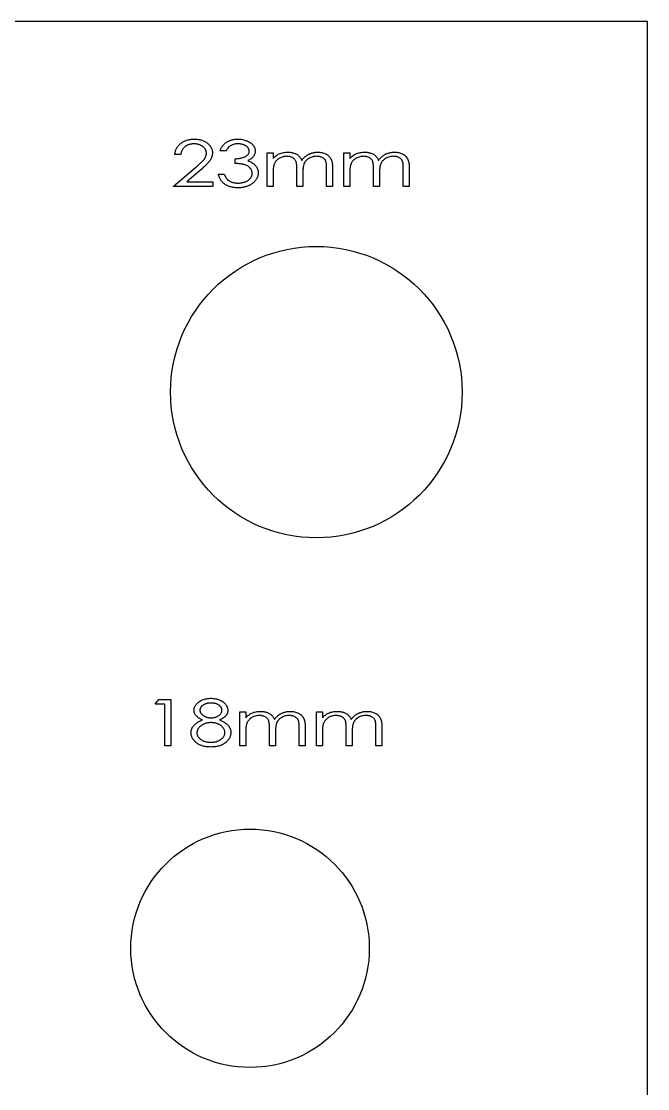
# Model space of a CAD drawing. Header units: millimetres. Extents: x 0 to 300, y -15 to 160.
# Drawn here: x 252.7 to 300, y 79.4 to 160 of the extents above; entities that cross this region are included whole.
import ezdxf

# ---------------------------------------------------------------- set-up
doc = ezdxf.new("R2010")
doc.units = ezdxf.units.MM

msp = doc.modelspace()

# ---------------------------------------------------------------- linework, layer by layer
at = {"color": 7, "linetype": 'Continuous', "lineweight": 25}
for p, q in [((300, 160), (0, 160)), ((300, 0), (300, 160)), ((264.782, 149.942), (264.334, 149.942)), ((268.193, 150.211), (267.744, 150.211)), ((271.289, 150.077), (271.737, 150.077)), ((271.289, 147.519), (271.289, 150.077)), ((271.737, 150.077), (271.737, 149.632)), ((277.077, 150.077), (277.526, 150.077)), ((277.077, 147.519), (277.077, 150.077)), ((277.526, 150.077), (277.526, 149.632)), ((268.866, 149.269), (268.866, 149.628)), ((264.199, 147.519), (265.888, 148.968)), ((266.292, 148.793), (265.225, 147.878)), ((267.609, 148.461), (268.058, 148.461)), ((271.737, 148.595), (271.737, 147.519)), ((273.532, 147.519), (273.532, 148.82)), ((273.981, 148.514), (273.981, 147.519)), ((275.776, 147.519), (275.776, 148.906)), ((276.225, 148.905), (276.225, 147.519)), ((277.526, 148.595), (277.526, 147.519)), ((279.321, 147.519), (279.321, 148.82)), ((279.77, 148.514), (279.77, 147.519)), ((281.564, 147.519), (281.564, 148.906)), ((282.013, 148.905), (282.013, 147.519)), ((267.205, 147.519), (264.199, 147.519)), ((265.225, 147.878), (267.205, 147.878)), ((267.205, 147.878), (267.205, 147.519)), ((271.737, 147.519), (271.289, 147.519)), ((273.981, 147.519), (273.532, 147.519)), ((276.225, 147.519), (275.776, 147.519)), ((277.526, 147.519), (277.077, 147.519)), ((279.77, 147.519), (279.321, 147.519)), ((282.013, 147.519), (281.564, 147.519)), ((262.853, 108.431), (263.126, 108.79)), ((263.571, 108.431), (262.853, 108.431)), ((263.126, 108.79), (264.02, 108.79)), ((263.571, 105.29), (263.571, 108.431)), ((264.02, 108.79), (264.02, 105.29)), ((269.225, 107.848), (269.673, 107.848)), ((269.225, 105.29), (269.225, 107.848)), ((269.673, 107.848), (269.673, 107.403)), ((275.013, 107.848), (275.462, 107.848)), ((275.013, 105.29), (275.013, 107.848)), ((275.462, 107.848), (275.462, 107.403)), ((271.468, 105.29), (271.468, 106.591)), ((273.712, 105.29), (273.712, 106.677)), ((274.161, 106.676), (274.161, 105.29)), ((277.257, 105.29), (277.257, 106.591)), ((279.5, 105.29), (279.5, 106.677)), ((279.949, 106.676), (279.949, 105.29)), ((269.673, 106.366), (269.673, 105.29)), ((271.917, 106.285), (271.917, 105.29)), ((275.462, 106.366), (275.462, 105.29)), ((277.705, 106.285), (277.705, 105.29)), ((264.02, 105.29), (263.571, 105.29)), ((269.673, 105.29), (269.225, 105.29)), ((271.917, 105.29), (271.468, 105.29)), ((274.161, 105.29), (273.712, 105.29)), ((275.462, 105.29), (275.013, 105.29)), ((277.705, 105.29), (277.257, 105.29)), ((279.949, 105.29), (279.5, 105.29))]:
    msp.add_line(p, q, dxfattribs=at)
for centre, radius in [((275, 132), 11), ((270, 90), 9)]:
    msp.add_circle(centre, radius, dxfattribs=at)
for points, knots in [([(264.334, 149.942), (264.336, 149.984), (264.341, 150.066), (264.366, 150.186), (264.402, 150.3), (264.449, 150.408), (264.511, 150.51), (264.584, 150.608), (264.671, 150.699), (264.768, 150.783), (264.875, 150.86), (264.99, 150.926), (265.11, 150.983), (265.236, 151.029), (265.369, 151.065), (265.507, 151.09), (265.652, 151.106), (265.751, 151.108), (265.801, 151.109)], [0, 0, 0, 0, 0.060187, 0.1186, 0.175503, 0.232224, 0.289199, 0.347421, 0.407245, 0.469592, 0.533084, 0.596651, 0.659955, 0.724552, 0.790185, 0.858053, 0.927521, 1, 1, 1, 1]), ([(265.779, 150.75), (265.746, 150.749), (265.68, 150.748), (265.583, 150.738), (265.49, 150.721), (265.402, 150.698), (265.318, 150.669), (265.238, 150.632), (265.164, 150.588), (265.093, 150.539), (265.028, 150.483), (264.97, 150.422), (264.921, 150.355), (264.877, 150.283), (264.842, 150.205), (264.814, 150.123), (264.794, 150.034), (264.786, 149.973), (264.782, 149.942)], [0, 0, 0, 0, 0.070999, 0.139349, 0.204974, 0.268678, 0.331326, 0.39262, 0.453131, 0.513965, 0.573719, 0.632629, 0.69107, 0.749633, 0.809173, 0.870568, 0.933798, 1, 1, 1, 1]), ([(266.712, 150.04), (266.711, 150.064), (266.709, 150.111), (266.696, 150.181), (266.675, 150.247), (266.645, 150.312), (266.607, 150.373), (266.56, 150.432), (266.504, 150.488), (266.442, 150.542), (266.372, 150.59), (266.299, 150.633), (266.222, 150.669), (266.141, 150.699), (266.056, 150.722), (265.967, 150.738), (265.874, 150.748), (265.811, 150.749), (265.779, 150.75)], [0, 0, 0, 0, 0.055224, 0.109076, 0.162405, 0.216574, 0.272661, 0.329974, 0.39074, 0.454756, 0.520287, 0.585452, 0.650983, 0.717153, 0.784938, 0.854163, 0.925906, 1, 1, 1, 1]), ([(265.801, 151.109), (265.851, 151.108), (265.947, 151.106), (266.089, 151.091), (266.223, 151.067), (266.35, 151.033), (266.47, 150.989), (266.582, 150.935), (266.688, 150.872), (266.785, 150.798), (266.873, 150.719), (266.95, 150.635), (267.015, 150.549), (267.068, 150.458), (267.11, 150.363), (267.139, 150.265), (267.158, 150.163), (267.16, 150.094), (267.161, 150.059)], [0, 0, 0, 0, 0.077876, 0.152072, 0.223363, 0.291757, 0.358319, 0.423509, 0.487732, 0.551688, 0.614071, 0.673318, 0.72971, 0.784494, 0.838248, 0.891559, 0.945218, 1, 1, 1, 1]), ([(267.744, 150.211), (267.755, 150.247), (267.776, 150.316), (267.82, 150.415), (267.87, 150.508), (267.928, 150.594), (267.992, 150.674), (268.064, 150.749), (268.143, 150.817), (268.23, 150.877), (268.322, 150.932), (268.418, 150.979), (268.519, 151.019), (268.623, 151.052), (268.732, 151.077), (268.844, 151.095), (268.961, 151.107), (269.04, 151.108), (269.08, 151.109)], [0, 0, 0, 0, 0.063878, 0.125574, 0.186127, 0.24585, 0.305033, 0.364173, 0.424339, 0.485205, 0.5468, 0.608413, 0.670605, 0.733725, 0.797619, 0.863107, 0.930482, 1, 1, 1, 1]), ([(269.085, 150.75), (269.036, 150.748), (268.942, 150.746), (268.806, 150.722), (268.679, 150.685), (268.582, 150.639), (268.509, 150.594), (268.458, 150.555), (268.408, 150.512), (268.361, 150.462), (268.315, 150.407), (268.272, 150.347), (268.23, 150.282), (268.205, 150.235), (268.193, 150.211)], [0, 0, 0, 0, 0.132016, 0.256116, 0.374012, 0.488843, 0.546352, 0.604282, 0.664025, 0.726335, 0.790688, 0.856999, 0.926804, 1, 1, 1, 1]), ([(269.08, 151.109), (269.139, 151.107), (269.254, 151.105), (269.424, 151.08), (269.588, 151.041), (269.719, 150.995), (269.819, 150.951), (269.89, 150.917), (269.956, 150.878), (270.019, 150.837), (270.076, 150.793), (270.129, 150.747), (270.179, 150.698), (270.236, 150.629), (270.297, 150.541), (270.352, 150.43), (270.385, 150.315), (270.389, 150.238), (270.391, 150.199)], [0, 0, 0, 0, 0.099846, 0.1969567, 0.2925706, 0.3872097, 0.4338396, 0.4788061, 0.5222603, 0.5643125, 0.6055716, 0.6457339, 0.6852327, 0.7240094, 0.7983784, 0.8679747, 0.9342912, 1, 1, 1, 1]), ([(269.943, 150.201), (269.942, 150.219), (269.941, 150.256), (269.928, 150.309), (269.909, 150.361), (269.883, 150.41), (269.847, 150.458), (269.806, 150.504), (269.756, 150.547), (269.699, 150.588), (269.637, 150.626), (269.57, 150.659), (269.499, 150.687), (269.424, 150.71), (269.345, 150.728), (269.262, 150.74), (269.175, 150.748), (269.116, 150.749), (269.085, 150.75)], [0, 0, 0, 0, 0.0488925, 0.0976085, 0.1457102, 0.1960849, 0.2480086, 0.3029211, 0.3618849, 0.4245704, 0.4900166, 0.5563182, 0.6242724, 0.6943164, 0.7661013, 0.8407691, 0.918641, 1, 1, 1, 1]), ([(265.888, 148.968), (265.929, 149.002), (266.008, 149.068), (266.12, 149.165), (266.22, 149.255), (266.31, 149.337), (266.387, 149.414), (266.455, 149.482), (266.51, 149.545), (266.569, 149.617), (266.627, 149.705), (266.676, 149.814), (266.706, 149.926), (266.71, 150.002), (266.712, 150.04)], [0, 0, 0, 0, 0.115125, 0.221258, 0.31766, 0.404739, 0.482883, 0.551792, 0.611569, 0.662324, 0.752051, 0.836816, 0.918323, 1, 1, 1, 1]), ([(267.161, 150.059), (267.16, 150.035), (267.159, 149.986), (267.15, 149.913), (267.136, 149.841), (267.117, 149.77), (267.092, 149.7), (267.061, 149.632), (267.025, 149.565), (266.982, 149.498), (266.931, 149.429), (266.871, 149.355), (266.8, 149.275), (266.719, 149.19), (266.627, 149.098), (266.525, 149.002), (266.413, 148.898), (266.333, 148.829), (266.292, 148.793)], [0, 0, 0, 0, 0.046436, 0.092701, 0.138635, 0.184837, 0.231391, 0.278461, 0.326501, 0.375783, 0.428906, 0.488607, 0.555914, 0.63031, 0.711557, 0.800339, 0.896359, 1, 1, 1, 1]), ([(268.866, 149.628), (268.918, 149.629), (269.019, 149.63), (269.168, 149.648), (269.31, 149.672), (269.442, 149.708), (269.563, 149.751), (269.668, 149.801), (269.755, 149.856), (269.824, 149.917), (269.877, 149.984), (269.915, 150.053), (269.938, 150.126), (269.941, 150.176), (269.943, 150.201)], [0, 0, 0, 0, 0.116551, 0.228449, 0.335601, 0.439474, 0.53658, 0.622716, 0.698985, 0.767359, 0.830135, 0.888137, 0.944079, 1, 1, 1, 1]), ([(270.391, 150.199), (270.389, 150.162), (270.386, 150.089), (270.359, 149.983), (270.314, 149.883), (270.252, 149.788), (270.171, 149.701), (270.074, 149.62), (269.959, 149.544), (269.873, 149.502), (269.829, 149.479)], [0, 0, 0, 0, 0.114803, 0.225979, 0.337814, 0.452902, 0.57439, 0.704939, 0.846136, 1, 1, 1, 1]), ([(271.737, 149.632), (271.774, 149.671), (271.844, 149.747), (271.957, 149.845), (272.072, 149.928), (272.152, 149.971), (272.19, 149.992)], [0, 0, 0, 0, 0.275334, 0.531598, 0.772747, 1, 1, 1, 1]), ([(272.19, 149.992), (272.244, 150.012), (272.351, 150.052), (272.519, 150.092), (272.69, 150.117), (272.806, 150.12), (272.864, 150.122)], [0, 0, 0, 0, 0.248666, 0.497511, 0.746763, 1, 1, 1, 1]), ([(272.864, 150.122), (272.903, 150.121), (272.981, 150.118), (273.097, 150.105), (273.209, 150.082), (273.316, 150.05), (273.418, 150.01), (273.511, 149.965), (273.595, 149.913), (273.669, 149.854), (273.737, 149.785), (273.797, 149.703), (273.855, 149.609), (273.887, 149.54), (273.903, 149.504)], [0, 0, 0, 0, 0.091495, 0.181331, 0.269692, 0.35767, 0.442954, 0.523017, 0.598806, 0.67121, 0.744319, 0.822785, 0.90752, 1, 1, 1, 1]), ([(273.903, 149.504), (273.921, 149.529), (273.957, 149.578), (274.015, 149.647), (274.075, 149.711), (274.14, 149.771), (274.207, 149.827), (274.278, 149.877), (274.352, 149.923), (274.43, 149.965), (274.509, 150.002), (274.591, 150.033), (274.673, 150.061), (274.758, 150.084), (274.844, 150.1), (274.931, 150.113), (275.02, 150.12), (275.08, 150.121), (275.111, 150.122)], [0, 0, 0, 0, 0.064963, 0.128426, 0.191314, 0.253159, 0.314906, 0.376509, 0.438526, 0.50052, 0.562959, 0.624754, 0.686477, 0.748159, 0.810399, 0.87263, 0.935901, 1, 1, 1, 1]), ([(275.111, 150.122), (275.166, 150.12), (275.273, 150.117), (275.429, 150.092), (275.575, 150.05), (275.689, 150.001), (275.774, 149.954), (275.833, 149.917), (275.888, 149.875), (275.938, 149.83), (275.985, 149.782), (276.027, 149.731), (276.065, 149.676), (276.099, 149.617), (276.129, 149.553), (276.155, 149.482), (276.176, 149.404), (276.194, 149.318), (276.208, 149.225), (276.218, 149.125), (276.223, 149.017), (276.224, 148.943), (276.225, 148.905)], [0, 0, 0, 0, 0.0870232, 0.1701395, 0.2494902, 0.3271878, 0.3652641, 0.4021953, 0.4383649, 0.4739917, 0.5090378, 0.5439842, 0.5790694, 0.6145287, 0.6512593, 0.6910396, 0.7336616, 0.779794, 0.8291687, 0.8823072, 0.9393378, 1, 1, 1, 1]), ([(277.526, 149.632), (277.562, 149.671), (277.633, 149.747), (277.746, 149.845), (277.86, 149.928), (277.94, 149.971), (277.979, 149.992)], [0, 0, 0, 0, 0.275334, 0.531598, 0.772747, 1, 1, 1, 1]), ([(277.979, 149.992), (278.032, 150.012), (278.14, 150.052), (278.307, 150.092), (278.479, 150.117), (278.594, 150.12), (278.653, 150.122)], [0, 0, 0, 0, 0.248666, 0.497511, 0.746763, 1, 1, 1, 1]), ([(278.653, 150.122), (278.692, 150.121), (278.77, 150.118), (278.885, 150.105), (278.997, 150.082), (279.105, 150.05), (279.206, 150.01), (279.3, 149.965), (279.383, 149.913), (279.458, 149.854), (279.525, 149.785), (279.586, 149.703), (279.643, 149.609), (279.675, 149.54), (279.692, 149.504)], [0, 0, 0, 0, 0.091495, 0.181331, 0.269692, 0.35767, 0.442954, 0.523017, 0.598806, 0.67121, 0.744319, 0.822785, 0.90752, 1, 1, 1, 1]), ([(279.692, 149.504), (279.71, 149.529), (279.745, 149.578), (279.803, 149.647), (279.864, 149.711), (279.928, 149.771), (279.995, 149.827), (280.066, 149.877), (280.141, 149.923), (280.218, 149.965), (280.297, 150.002), (280.379, 150.033), (280.462, 150.061), (280.546, 150.084), (280.632, 150.1), (280.72, 150.113), (280.809, 150.12), (280.869, 150.121), (280.899, 150.122)], [0, 0, 0, 0, 0.064963, 0.128426, 0.191314, 0.253159, 0.314906, 0.376509, 0.438526, 0.50052, 0.562959, 0.624754, 0.686477, 0.748159, 0.810399, 0.87263, 0.935901, 1, 1, 1, 1]), ([(280.899, 150.122), (280.954, 150.12), (281.062, 150.117), (281.218, 150.092), (281.364, 150.05), (281.478, 150.001), (281.562, 149.954), (281.621, 149.917), (281.676, 149.875), (281.727, 149.83), (281.773, 149.782), (281.815, 149.731), (281.853, 149.676), (281.887, 149.617), (281.917, 149.553), (281.943, 149.482), (281.965, 149.404), (281.983, 149.318), (281.997, 149.225), (282.006, 149.125), (282.012, 149.017), (282.013, 148.943), (282.013, 148.905)], [0, 0, 0, 0, 0.0870232, 0.1701395, 0.2494902, 0.3271878, 0.3652641, 0.4021953, 0.4383649, 0.4739917, 0.5090378, 0.5439842, 0.5790694, 0.6145287, 0.6512593, 0.6910396, 0.7336616, 0.779794, 0.8291687, 0.8823072, 0.9393378, 1, 1, 1, 1]), ([(270.167, 148.529), (270.165, 148.561), (270.162, 148.627), (270.133, 148.723), (270.085, 148.815), (270.021, 148.903), (269.942, 148.983), (269.85, 149.055), (269.744, 149.115), (269.646, 149.155), (269.56, 149.183), (269.485, 149.202), (269.403, 149.217), (269.312, 149.232), (269.212, 149.245), (269.104, 149.255), (268.988, 149.263), (268.907, 149.267), (268.866, 149.269)], [0, 0, 0, 0, 0.0591048, 0.1185966, 0.1803211, 0.2457803, 0.3143409, 0.384372, 0.4569965, 0.5336586, 0.5754328, 0.6217426, 0.6722246, 0.7279758, 0.788575, 0.8540821, 0.9245444, 1, 1, 1, 1]), ([(269.829, 149.479), (269.879, 149.462), (269.975, 149.427), (270.11, 149.357), (270.231, 149.277), (270.301, 149.213), (270.336, 149.181)], [0, 0, 0, 0, 0.26593, 0.519565, 0.763038, 1, 1, 1, 1]), ([(270.336, 149.181), (270.358, 149.158), (270.402, 149.113), (270.459, 149.04), (270.507, 148.965), (270.546, 148.887), (270.578, 148.809), (270.599, 148.727), (270.613, 148.644), (270.615, 148.587), (270.616, 148.559)], [0, 0, 0, 0, 0.137309, 0.269193, 0.395188, 0.51868, 0.63907, 0.758231, 0.878794, 1, 1, 1, 1]), ([(272.772, 149.808), (272.725, 149.806), (272.63, 149.803), (272.491, 149.776), (272.357, 149.733), (272.23, 149.674), (272.112, 149.601), (272.01, 149.513), (271.924, 149.415), (271.866, 149.322), (271.828, 149.24), (271.804, 149.17), (271.783, 149.093), (271.767, 149.008), (271.753, 148.916), (271.744, 148.816), (271.739, 148.708), (271.738, 148.634), (271.737, 148.595)], [0, 0, 0, 0, 0.078369, 0.155618, 0.232522, 0.310283, 0.386838, 0.459822, 0.530844, 0.602169, 0.639422, 0.679526, 0.723466, 0.771006, 0.82202, 0.877357, 0.936401, 1, 1, 1, 1]), ([(273.532, 148.82), (273.532, 148.856), (273.531, 148.927), (273.529, 149.028), (273.522, 149.12), (273.515, 149.203), (273.504, 149.277), (273.493, 149.341), (273.478, 149.396), (273.456, 149.458), (273.418, 149.524), (273.36, 149.596), (273.288, 149.658), (273.204, 149.711), (273.109, 149.754), (273.004, 149.786), (272.891, 149.804), (272.813, 149.806), (272.772, 149.808)], [0, 0, 0, 0, 0.07574, 0.145712, 0.209053, 0.26622, 0.317385, 0.362041, 0.401599, 0.435023, 0.496775, 0.558852, 0.623472, 0.69199, 0.764089, 0.838247, 0.916917, 1, 1, 1, 1]), ([(275.018, 149.808), (274.969, 149.806), (274.871, 149.803), (274.728, 149.775), (274.592, 149.732), (274.484, 149.681), (274.404, 149.632), (274.347, 149.593), (274.295, 149.549), (274.246, 149.505), (274.203, 149.456), (274.163, 149.405), (274.128, 149.351), (274.095, 149.293), (274.067, 149.229), (274.045, 149.155), (274.024, 149.072), (274.009, 148.979), (273.996, 148.877), (273.987, 148.765), (273.983, 148.643), (273.982, 148.558), (273.981, 148.514)], [0, 0, 0, 0, 0.0778452, 0.1535548, 0.2282223, 0.3033491, 0.3403667, 0.3766383, 0.4119624, 0.4466274, 0.4807957, 0.5149104, 0.5487274, 0.582858, 0.6189872, 0.6591767, 0.703934, 0.7532874, 0.8074721, 0.8666005, 0.9307434, 1, 1, 1, 1]), ([(275.776, 148.906), (275.776, 148.939), (275.775, 149.002), (275.772, 149.092), (275.766, 149.174), (275.759, 149.248), (275.748, 149.315), (275.735, 149.373), (275.721, 149.424), (275.697, 149.48), (275.66, 149.543), (275.602, 149.609), (275.53, 149.667), (275.447, 149.717), (275.352, 149.758), (275.249, 149.787), (275.136, 149.805), (275.058, 149.807), (275.018, 149.808)], [0, 0, 0, 0, 0.071452, 0.137333, 0.19718, 0.251565, 0.300142, 0.343594, 0.381868, 0.415039, 0.476828, 0.540485, 0.60648, 0.677459, 0.751973, 0.829992, 0.91213, 1, 1, 1, 1]), ([(278.561, 149.808), (278.513, 149.806), (278.419, 149.803), (278.28, 149.776), (278.146, 149.733), (278.018, 149.674), (277.901, 149.601), (277.799, 149.513), (277.712, 149.415), (277.654, 149.322), (277.617, 149.24), (277.592, 149.17), (277.571, 149.093), (277.555, 149.008), (277.541, 148.916), (277.533, 148.816), (277.527, 148.708), (277.526, 148.634), (277.526, 148.595)], [0, 0, 0, 0, 0.078369, 0.155618, 0.232522, 0.310283, 0.386838, 0.459822, 0.530844, 0.602169, 0.639422, 0.679526, 0.723466, 0.771006, 0.82202, 0.877357, 0.936401, 1, 1, 1, 1]), ([(279.321, 148.82), (279.32, 148.856), (279.32, 148.927), (279.318, 149.028), (279.311, 149.12), (279.304, 149.203), (279.293, 149.277), (279.282, 149.341), (279.266, 149.396), (279.244, 149.458), (279.206, 149.524), (279.149, 149.596), (279.077, 149.658), (278.992, 149.711), (278.897, 149.754), (278.793, 149.786), (278.679, 149.804), (278.601, 149.806), (278.561, 149.808)], [0, 0, 0, 0, 0.07574, 0.145712, 0.209053, 0.26622, 0.317385, 0.362041, 0.401599, 0.435023, 0.496775, 0.558852, 0.623472, 0.69199, 0.764089, 0.838247, 0.916917, 1, 1, 1, 1]), ([(280.806, 149.808), (280.757, 149.806), (280.659, 149.803), (280.517, 149.775), (280.38, 149.732), (280.273, 149.681), (280.192, 149.632), (280.135, 149.593), (280.084, 149.549), (280.035, 149.505), (279.991, 149.456), (279.951, 149.405), (279.916, 149.351), (279.884, 149.293), (279.856, 149.229), (279.833, 149.155), (279.813, 149.072), (279.797, 148.979), (279.785, 148.877), (279.775, 148.765), (279.771, 148.643), (279.77, 148.558), (279.77, 148.514)], [0, 0, 0, 0, 0.077845, 0.153555, 0.228222, 0.303349, 0.340367, 0.376638, 0.411962, 0.446627, 0.480796, 0.51491, 0.548727, 0.582858, 0.618987, 0.659177, 0.703934, 0.753287, 0.807472, 0.866601, 0.930743, 1, 1, 1, 1]), ([(281.564, 148.906), (281.564, 148.939), (281.563, 149.002), (281.56, 149.092), (281.554, 149.174), (281.547, 149.248), (281.537, 149.315), (281.523, 149.373), (281.509, 149.424), (281.486, 149.48), (281.448, 149.543), (281.39, 149.609), (281.318, 149.667), (281.235, 149.717), (281.141, 149.758), (281.037, 149.787), (280.925, 149.805), (280.847, 149.807), (280.806, 149.808)], [0, 0, 0, 0, 0.071452, 0.137333, 0.19718, 0.251565, 0.300142, 0.343594, 0.381868, 0.415039, 0.476828, 0.540485, 0.60648, 0.677459, 0.751973, 0.829992, 0.91213, 1, 1, 1, 1]), ([(269.085, 147.429), (269.038, 147.43), (268.945, 147.432), (268.808, 147.444), (268.678, 147.465), (268.554, 147.494), (268.435, 147.53), (268.322, 147.575), (268.216, 147.628), (268.116, 147.69), (268.023, 147.759), (267.938, 147.836), (267.861, 147.922), (267.794, 148.015), (267.734, 148.115), (267.684, 148.224), (267.64, 148.339), (267.62, 148.42), (267.609, 148.461)], [0, 0, 0, 0, 0.072535, 0.14209, 0.209027, 0.273918, 0.337071, 0.398619, 0.458995, 0.518965, 0.577897, 0.636302, 0.694229, 0.752524, 0.811632, 0.872349, 0.934844, 1, 1, 1, 1]), ([(268.058, 148.461), (268.068, 148.434), (268.087, 148.382), (268.121, 148.307), (268.157, 148.237), (268.197, 148.174), (268.24, 148.116), (268.286, 148.064), (268.335, 148.017), (268.371, 147.991), (268.389, 147.978)], [0, 0, 0, 0, 0.144413, 0.282353, 0.413886, 0.539192, 0.659403, 0.776034, 0.889197, 1, 1, 1, 1]), ([(270.616, 148.559), (270.615, 148.534), (270.614, 148.485), (270.604, 148.412), (270.589, 148.34), (270.566, 148.268), (270.538, 148.197), (270.503, 148.128), (270.462, 148.059), (270.414, 147.992), (270.362, 147.927), (270.304, 147.865), (270.243, 147.807), (270.176, 147.753), (270.105, 147.703), (270.029, 147.657), (269.949, 147.614), (269.864, 147.576), (269.776, 147.541), (269.685, 147.511), (269.591, 147.486), (269.495, 147.466), (269.396, 147.45), (269.295, 147.438), (269.191, 147.43), (269.121, 147.43), (269.085, 147.429)], [0, 0, 0, 0, 0.034959, 0.069872, 0.104913, 0.140162, 0.176304, 0.213203, 0.250804, 0.290216, 0.329965, 0.369983, 0.410229, 0.450446, 0.491984, 0.534094, 0.57711, 0.62133, 0.666309, 0.711864, 0.757706, 0.804296, 0.851826, 0.900068, 0.94942, 1, 1, 1, 1]), ([(269.093, 147.788), (269.132, 147.789), (269.209, 147.79), (269.322, 147.801), (269.429, 147.817), (269.529, 147.842), (269.625, 147.872), (269.713, 147.912), (269.796, 147.956), (269.873, 148.008), (269.941, 148.065), (270.001, 148.123), (270.053, 148.185), (270.094, 148.249), (270.127, 148.315), (270.15, 148.384), (270.164, 148.456), (270.166, 148.504), (270.167, 148.529)], [0, 0, 0, 0, 0.082069, 0.160074, 0.23477, 0.306231, 0.375154, 0.441887, 0.507047, 0.570997, 0.632712, 0.691066, 0.745882, 0.798526, 0.849324, 0.899518, 0.949404, 1, 1, 1, 1]), ([(268.389, 147.978), (268.412, 147.962), (268.46, 147.932), (268.537, 147.894), (268.618, 147.86), (268.704, 147.835), (268.794, 147.813), (268.89, 147.799), (268.99, 147.79), (269.058, 147.789), (269.093, 147.788)], [0, 0, 0, 0, 0.113594, 0.229276, 0.346988, 0.467783, 0.593273, 0.723662, 0.85877, 1, 1, 1, 1]), ([(265.77, 107.982), (265.771, 108.019), (265.776, 108.095), (265.81, 108.207), (265.864, 108.317), (265.94, 108.424), (266.033, 108.525), (266.145, 108.615), (266.273, 108.694), (266.415, 108.76), (266.569, 108.814), (266.73, 108.851), (266.898, 108.876), (267.012, 108.879), (267.069, 108.88)], [0, 0, 0, 0, 0.064459, 0.130489, 0.200527, 0.275882, 0.355569, 0.437639, 0.523204, 0.614202, 0.708277, 0.803632, 0.90021, 1, 1, 1, 1]), ([(267.069, 108.88), (267.126, 108.878), (267.236, 108.876), (267.399, 108.852), (267.555, 108.812), (267.703, 108.759), (267.841, 108.692), (267.965, 108.613), (268.073, 108.523), (268.163, 108.422), (268.236, 108.315), (268.288, 108.203), (268.321, 108.089), (268.325, 108.011), (268.327, 107.972)], [0, 0, 0, 0, 0.0985013, 0.194171, 0.2876428, 0.3805021, 0.4703502, 0.5557566, 0.6372285, 0.7164927, 0.7921115, 0.863643, 0.9320724, 1, 1, 1, 1]), ([(267.047, 108.521), (267.018, 108.52), (266.96, 108.519), (266.876, 108.512), (266.796, 108.5), (266.72, 108.482), (266.648, 108.459), (266.579, 108.432), (266.514, 108.398), (266.453, 108.361), (266.398, 108.32), (266.35, 108.277), (266.31, 108.232), (266.276, 108.185), (266.25, 108.136), (266.232, 108.084), (266.22, 108.031), (266.219, 107.995), (266.218, 107.977)], [0, 0, 0, 0, 0.080213, 0.157444, 0.231466, 0.302566, 0.371935, 0.439584, 0.505844, 0.571518, 0.634758, 0.693347, 0.748315, 0.800806, 0.851588, 0.900685, 0.94987, 1, 1, 1, 1]), ([(267.878, 107.984), (267.878, 108.001), (267.876, 108.034), (267.866, 108.083), (267.849, 108.13), (267.826, 108.177), (267.795, 108.223), (267.758, 108.267), (267.715, 108.311), (267.665, 108.353), (267.609, 108.393), (267.546, 108.427), (267.478, 108.456), (267.403, 108.481), (267.323, 108.498), (267.236, 108.512), (267.143, 108.519), (267.08, 108.52), (267.047, 108.521)], [0, 0, 0, 0, 0.045641, 0.090789, 0.136426, 0.184318, 0.234294, 0.286676, 0.342902, 0.402926, 0.465545, 0.530694, 0.599065, 0.669837, 0.745442, 0.825251, 0.910189, 1, 1, 1, 1]), ([(265.545, 106.281), (265.546, 106.305), (265.547, 106.354), (265.556, 106.426), (265.573, 106.496), (265.596, 106.564), (265.625, 106.63), (265.66, 106.694), (265.702, 106.757), (265.751, 106.817), (265.807, 106.877), (265.871, 106.933), (265.944, 106.989), (266.024, 107.043), (266.112, 107.095), (266.208, 107.146), (266.312, 107.195), (266.385, 107.225), (266.423, 107.24)], [0, 0, 0, 0, 0.053113, 0.105067, 0.15642, 0.208189, 0.260005, 0.312468, 0.366701, 0.422411, 0.480674, 0.542229, 0.607816, 0.677325, 0.750979, 0.829177, 0.912356, 1, 1, 1, 1]), ([(266.423, 107.24), (266.396, 107.251), (266.345, 107.272), (266.271, 107.309), (266.201, 107.346), (266.138, 107.386), (266.079, 107.428), (266.025, 107.471), (265.976, 107.517), (265.919, 107.579), (265.86, 107.66), (265.808, 107.764), (265.776, 107.872), (265.772, 107.945), (265.77, 107.982)], [0, 0, 0, 0, 0.08195, 0.159867, 0.23514, 0.306814, 0.374787, 0.440775, 0.504049, 0.565473, 0.681635, 0.790592, 0.895391, 1, 1, 1, 1]), ([(266.218, 107.977), (266.219, 107.959), (266.221, 107.922), (266.233, 107.869), (266.253, 107.817), (266.281, 107.766), (266.317, 107.716), (266.361, 107.668), (266.413, 107.622), (266.471, 107.577), (266.535, 107.535), (266.603, 107.498), (266.673, 107.469), (266.745, 107.443), (266.821, 107.423), (266.899, 107.409), (266.979, 107.401), (267.034, 107.4), (267.062, 107.399)], [0, 0, 0, 0, 0.049048, 0.097263, 0.146868, 0.198207, 0.252507, 0.310666, 0.372367, 0.439456, 0.508319, 0.57677, 0.645017, 0.713425, 0.78277, 0.853483, 0.925976, 1, 1, 1, 1]), ([(267.062, 107.399), (267.097, 107.4), (267.168, 107.402), (267.272, 107.418), (267.373, 107.443), (267.47, 107.478), (267.56, 107.521), (267.641, 107.573), (267.712, 107.633), (267.771, 107.699), (267.818, 107.769), (267.854, 107.84), (267.874, 107.912), (267.877, 107.96), (267.878, 107.984)], [0, 0, 0, 0, 0.09665, 0.191689, 0.285354, 0.379183, 0.470941, 0.557803, 0.640272, 0.721241, 0.798227, 0.86896, 0.935533, 1, 1, 1, 1]), ([(268.327, 107.972), (268.327, 107.953), (268.325, 107.915), (268.318, 107.858), (268.306, 107.804), (268.288, 107.751), (268.265, 107.699), (268.238, 107.649), (268.206, 107.601), (268.168, 107.554), (268.126, 107.51), (268.079, 107.466), (268.027, 107.424), (267.969, 107.385), (267.907, 107.345), (267.84, 107.308), (267.768, 107.273), (267.718, 107.251), (267.692, 107.24)], [0, 0, 0, 0, 0.055787, 0.110573, 0.164969, 0.21869, 0.272852, 0.327898, 0.38425, 0.441769, 0.501382, 0.563412, 0.627724, 0.695585, 0.766464, 0.84098, 0.918171, 1, 1, 1, 1]), ([(267.692, 107.24), (267.728, 107.225), (267.799, 107.196), (267.901, 107.149), (267.994, 107.1), (268.08, 107.05), (268.158, 106.998), (268.229, 106.945), (268.292, 106.89), (268.347, 106.833), (268.395, 106.774), (268.437, 106.714), (268.472, 106.651), (268.502, 106.587), (268.524, 106.52), (268.54, 106.452), (268.549, 106.381), (268.551, 106.334), (268.552, 106.31)], [0, 0, 0, 0, 0.087158, 0.169989, 0.247927, 0.321124, 0.390303, 0.456163, 0.517531, 0.575843, 0.631484, 0.685861, 0.738797, 0.790555, 0.842538, 0.894233, 0.946525, 1, 1, 1, 1]), ([(269.673, 107.403), (269.71, 107.442), (269.78, 107.518), (269.893, 107.616), (270.007, 107.699), (270.087, 107.742), (270.126, 107.763)], [0, 0, 0, 0, 0.275334, 0.531598, 0.772747, 1, 1, 1, 1]), ([(270.708, 107.579), (270.661, 107.577), (270.566, 107.574), (270.427, 107.547), (270.293, 107.504), (270.166, 107.445), (270.048, 107.372), (269.946, 107.284), (269.86, 107.186), (269.801, 107.093), (269.764, 107.011), (269.74, 106.941), (269.719, 106.864), (269.703, 106.779), (269.689, 106.687), (269.68, 106.587), (269.675, 106.479), (269.674, 106.405), (269.673, 106.366)], [0, 0, 0, 0, 0.0783695, 0.1556176, 0.2325217, 0.3102833, 0.386838, 0.4598222, 0.5308438, 0.6021689, 0.6394218, 0.6795258, 0.7234663, 0.7710062, 0.8220197, 0.8773569, 0.9364012, 1, 1, 1, 1]), ([(270.126, 107.763), (270.18, 107.783), (270.287, 107.823), (270.455, 107.863), (270.626, 107.888), (270.742, 107.891), (270.8, 107.893)], [0, 0, 0, 0, 0.248666, 0.497511, 0.746763, 1, 1, 1, 1]), ([(271.468, 106.591), (271.468, 106.627), (271.467, 106.698), (271.465, 106.799), (271.458, 106.891), (271.451, 106.974), (271.44, 107.048), (271.429, 107.112), (271.414, 107.167), (271.392, 107.229), (271.354, 107.296), (271.296, 107.367), (271.224, 107.429), (271.14, 107.482), (271.045, 107.525), (270.94, 107.557), (270.827, 107.575), (270.748, 107.577), (270.708, 107.579)], [0, 0, 0, 0, 0.07574, 0.145712, 0.209053, 0.26622, 0.317385, 0.362041, 0.401599, 0.435023, 0.496775, 0.558852, 0.623472, 0.69199, 0.764089, 0.838247, 0.916917, 1, 1, 1, 1]), ([(270.8, 107.893), (270.839, 107.892), (270.917, 107.89), (271.032, 107.876), (271.145, 107.853), (271.252, 107.821), (271.354, 107.781), (271.447, 107.736), (271.53, 107.684), (271.605, 107.625), (271.673, 107.556), (271.733, 107.474), (271.791, 107.38), (271.823, 107.311), (271.839, 107.275)], [0, 0, 0, 0, 0.091495, 0.181331, 0.269692, 0.35767, 0.442954, 0.523017, 0.598806, 0.67121, 0.744319, 0.822785, 0.90752, 1, 1, 1, 1]), ([(271.839, 107.275), (271.857, 107.3), (271.892, 107.349), (271.95, 107.418), (272.011, 107.482), (272.075, 107.542), (272.143, 107.598), (272.214, 107.648), (272.288, 107.694), (272.366, 107.736), (272.445, 107.773), (272.527, 107.804), (272.609, 107.832), (272.694, 107.855), (272.78, 107.871), (272.867, 107.884), (272.956, 107.891), (273.016, 107.892), (273.046, 107.893)], [0, 0, 0, 0, 0.0649632, 0.1284264, 0.1913137, 0.2531588, 0.3149061, 0.3765094, 0.4385258, 0.5005203, 0.5629588, 0.624754, 0.6864773, 0.7481587, 0.8103994, 0.8726301, 0.9359006, 1, 1, 1, 1]), ([(272.954, 107.579), (272.904, 107.577), (272.807, 107.574), (272.664, 107.546), (272.528, 107.503), (272.42, 107.452), (272.34, 107.403), (272.283, 107.364), (272.231, 107.32), (272.182, 107.276), (272.139, 107.227), (272.098, 107.176), (272.064, 107.122), (272.031, 107.064), (272.003, 107), (271.981, 106.926), (271.96, 106.843), (271.945, 106.75), (271.932, 106.648), (271.923, 106.536), (271.918, 106.414), (271.917, 106.329), (271.917, 106.285)], [0, 0, 0, 0, 0.077845, 0.153555, 0.228222, 0.303349, 0.340367, 0.376638, 0.411962, 0.446627, 0.480796, 0.51491, 0.548727, 0.582858, 0.618987, 0.659177, 0.703934, 0.753287, 0.807472, 0.866601, 0.930743, 1, 1, 1, 1]), ([(273.712, 106.677), (273.712, 106.71), (273.711, 106.773), (273.707, 106.863), (273.702, 106.945), (273.695, 107.019), (273.684, 107.086), (273.671, 107.144), (273.657, 107.195), (273.633, 107.251), (273.596, 107.314), (273.537, 107.38), (273.466, 107.438), (273.383, 107.488), (273.288, 107.529), (273.185, 107.558), (273.072, 107.576), (272.994, 107.578), (272.954, 107.579)], [0, 0, 0, 0, 0.071452, 0.137333, 0.19718, 0.251565, 0.300142, 0.343594, 0.381868, 0.415039, 0.476828, 0.540485, 0.60648, 0.677459, 0.751973, 0.829992, 0.91213, 1, 1, 1, 1]), ([(273.046, 107.893), (273.101, 107.891), (273.209, 107.888), (273.365, 107.864), (273.511, 107.821), (273.625, 107.772), (273.709, 107.725), (273.769, 107.688), (273.824, 107.646), (273.874, 107.601), (273.921, 107.553), (273.963, 107.502), (274.001, 107.447), (274.035, 107.388), (274.065, 107.324), (274.091, 107.253), (274.112, 107.175), (274.13, 107.09), (274.144, 106.997), (274.154, 106.896), (274.159, 106.788), (274.16, 106.714), (274.161, 106.676)], [0, 0, 0, 0, 0.087023, 0.170139, 0.24949, 0.327188, 0.365264, 0.402195, 0.438365, 0.473992, 0.509038, 0.543984, 0.579069, 0.614529, 0.651259, 0.69104, 0.733662, 0.779794, 0.829169, 0.882307, 0.939338, 1, 1, 1, 1]), ([(275.462, 107.403), (275.498, 107.442), (275.569, 107.518), (275.682, 107.616), (275.796, 107.699), (275.876, 107.742), (275.915, 107.763)], [0, 0, 0, 0, 0.275334, 0.531598, 0.772747, 1, 1, 1, 1]), ([(276.497, 107.579), (276.449, 107.577), (276.355, 107.574), (276.216, 107.547), (276.081, 107.504), (275.954, 107.445), (275.837, 107.372), (275.735, 107.284), (275.648, 107.186), (275.59, 107.093), (275.553, 107.011), (275.528, 106.941), (275.507, 106.864), (275.491, 106.779), (275.477, 106.687), (275.469, 106.587), (275.463, 106.479), (275.462, 106.405), (275.462, 106.366)], [0, 0, 0, 0, 0.078369, 0.155618, 0.232522, 0.310283, 0.386838, 0.459822, 0.530844, 0.602169, 0.639422, 0.679526, 0.723466, 0.771006, 0.82202, 0.877357, 0.936401, 1, 1, 1, 1]), ([(275.915, 107.763), (275.968, 107.783), (276.076, 107.823), (276.243, 107.863), (276.415, 107.888), (276.53, 107.891), (276.589, 107.893)], [0, 0, 0, 0, 0.248666, 0.497511, 0.746763, 1, 1, 1, 1]), ([(277.257, 106.591), (277.256, 106.627), (277.255, 106.698), (277.254, 106.799), (277.246, 106.891), (277.24, 106.974), (277.229, 107.048), (277.218, 107.112), (277.202, 107.167), (277.18, 107.229), (277.142, 107.296), (277.085, 107.367), (277.013, 107.429), (276.928, 107.482), (276.833, 107.525), (276.729, 107.557), (276.615, 107.575), (276.537, 107.577), (276.497, 107.579)], [0, 0, 0, 0, 0.07574, 0.145712, 0.209053, 0.26622, 0.317385, 0.362041, 0.401599, 0.435023, 0.496775, 0.558852, 0.623472, 0.69199, 0.764089, 0.838247, 0.916917, 1, 1, 1, 1]), ([(276.589, 107.893), (276.628, 107.892), (276.706, 107.89), (276.821, 107.876), (276.933, 107.853), (277.041, 107.821), (277.142, 107.781), (277.236, 107.736), (277.319, 107.684), (277.393, 107.625), (277.461, 107.556), (277.522, 107.474), (277.579, 107.38), (277.611, 107.311), (277.628, 107.275)], [0, 0, 0, 0, 0.091495, 0.181331, 0.269692, 0.35767, 0.442954, 0.523017, 0.598806, 0.67121, 0.744319, 0.822785, 0.90752, 1, 1, 1, 1]), ([(277.628, 107.275), (277.646, 107.3), (277.681, 107.349), (277.739, 107.418), (277.8, 107.482), (277.864, 107.542), (277.931, 107.598), (278.002, 107.648), (278.076, 107.694), (278.154, 107.736), (278.233, 107.773), (278.315, 107.804), (278.398, 107.832), (278.482, 107.855), (278.568, 107.871), (278.656, 107.884), (278.745, 107.891), (278.805, 107.892), (278.835, 107.893)], [0, 0, 0, 0, 0.064963, 0.128426, 0.191314, 0.253159, 0.314906, 0.376509, 0.438526, 0.50052, 0.562959, 0.624754, 0.686477, 0.748159, 0.810399, 0.87263, 0.935901, 1, 1, 1, 1]), ([(278.742, 107.579), (278.693, 107.577), (278.595, 107.574), (278.453, 107.546), (278.316, 107.503), (278.209, 107.452), (278.128, 107.403), (278.071, 107.364), (278.02, 107.32), (277.97, 107.276), (277.927, 107.227), (277.887, 107.176), (277.852, 107.122), (277.819, 107.064), (277.792, 107), (277.769, 106.926), (277.749, 106.843), (277.733, 106.75), (277.72, 106.648), (277.711, 106.536), (277.707, 106.414), (277.706, 106.329), (277.705, 106.285)], [0, 0, 0, 0, 0.077845, 0.153555, 0.228222, 0.303349, 0.340367, 0.376638, 0.411962, 0.446627, 0.480796, 0.51491, 0.548727, 0.582858, 0.618987, 0.659177, 0.703934, 0.753287, 0.807472, 0.866601, 0.930743, 1, 1, 1, 1]), ([(279.5, 106.677), (279.5, 106.71), (279.499, 106.773), (279.496, 106.863), (279.49, 106.945), (279.483, 107.019), (279.473, 107.086), (279.459, 107.144), (279.445, 107.195), (279.422, 107.251), (279.384, 107.314), (279.326, 107.38), (279.254, 107.438), (279.171, 107.488), (279.077, 107.529), (278.973, 107.558), (278.861, 107.576), (278.783, 107.578), (278.742, 107.579)], [0, 0, 0, 0, 0.071452, 0.137333, 0.19718, 0.251565, 0.300142, 0.343594, 0.381868, 0.415039, 0.476828, 0.540485, 0.60648, 0.677459, 0.751973, 0.829992, 0.91213, 1, 1, 1, 1]), ([(278.835, 107.893), (278.89, 107.891), (278.997, 107.888), (279.154, 107.864), (279.3, 107.821), (279.414, 107.772), (279.498, 107.725), (279.557, 107.688), (279.612, 107.646), (279.662, 107.601), (279.709, 107.553), (279.751, 107.502), (279.789, 107.447), (279.823, 107.388), (279.853, 107.324), (279.879, 107.253), (279.901, 107.175), (279.919, 107.09), (279.933, 106.997), (279.942, 106.896), (279.948, 106.788), (279.949, 106.714), (279.949, 106.676)], [0, 0, 0, 0, 0.0870232, 0.1701395, 0.2494902, 0.3271878, 0.3652641, 0.4021953, 0.4383649, 0.4739917, 0.5090378, 0.5439842, 0.5790694, 0.6145287, 0.6512593, 0.6910396, 0.7336616, 0.779794, 0.8291687, 0.8823072, 0.9393378, 1, 1, 1, 1]), ([(267.071, 107.04), (267.033, 107.04), (266.96, 107.039), (266.853, 107.027), (266.749, 107.01), (266.651, 106.984), (266.557, 106.951), (266.468, 106.911), (266.383, 106.864), (266.304, 106.81), (266.231, 106.752), (266.168, 106.691), (266.115, 106.627), (266.071, 106.561), (266.036, 106.492), (266.012, 106.42), (265.997, 106.346), (265.995, 106.296), (265.994, 106.27)], [0, 0, 0, 0, 0.076829, 0.150662, 0.221754, 0.291132, 0.359287, 0.426098, 0.49206, 0.558086, 0.622248, 0.681982, 0.738885, 0.79293, 0.845517, 0.896664, 0.948057, 1, 1, 1, 1]), ([(268.103, 106.303), (268.102, 106.327), (268.1, 106.374), (268.085, 106.444), (268.061, 106.512), (268.028, 106.578), (267.985, 106.641), (267.933, 106.702), (267.871, 106.761), (267.801, 106.817), (267.724, 106.869), (267.642, 106.915), (267.557, 106.954), (267.467, 106.985), (267.373, 107.01), (267.276, 107.027), (267.175, 107.038), (267.106, 107.04), (267.071, 107.04)], [0, 0, 0, 0, 0.051378, 0.10164, 0.152818, 0.205181, 0.259537, 0.316932, 0.378066, 0.443126, 0.510445, 0.577265, 0.644057, 0.712239, 0.781349, 0.851826, 0.92458, 1, 1, 1, 1]), ([(267.042, 105.2), (266.982, 105.202), (266.867, 105.204), (266.699, 105.219), (266.543, 105.246), (266.397, 105.281), (266.262, 105.329), (266.138, 105.387), (266.025, 105.456), (265.925, 105.535), (265.837, 105.621), (265.759, 105.708), (265.693, 105.798), (265.64, 105.891), (265.597, 105.985), (265.567, 106.082), (265.548, 106.181), (265.546, 106.247), (265.545, 106.281)], [0, 0, 0, 0, 0.08712, 0.168739, 0.245987, 0.31887, 0.388102, 0.454551, 0.518152, 0.580658, 0.640795, 0.697654, 0.751682, 0.803399, 0.853535, 0.902467, 0.951092, 1, 1, 1, 1]), ([(265.994, 106.27), (265.995, 106.239), (265.999, 106.176), (266.025, 106.084), (266.067, 105.994), (266.126, 105.909), (266.198, 105.829), (266.286, 105.759), (266.385, 105.697), (266.498, 105.648), (266.621, 105.608), (266.755, 105.581), (266.898, 105.562), (266.996, 105.56), (267.047, 105.559)], [0, 0, 0, 0, 0.066968, 0.133501, 0.203206, 0.276654, 0.353465, 0.432059, 0.514529, 0.601864, 0.69395, 0.790599, 0.892409, 1, 1, 1, 1]), ([(267.047, 105.559), (267.086, 105.56), (267.163, 105.561), (267.275, 105.572), (267.381, 105.589), (267.481, 105.614), (267.575, 105.644), (267.662, 105.683), (267.743, 105.728), (267.817, 105.781), (267.884, 105.837), (267.942, 105.897), (267.992, 105.959), (268.032, 106.023), (268.064, 106.089), (268.087, 106.158), (268.101, 106.23), (268.102, 106.279), (268.103, 106.303)], [0, 0, 0, 0, 0.0822371, 0.1608669, 0.2352728, 0.3068313, 0.3753756, 0.441748, 0.5061431, 0.5696774, 0.6311354, 0.6892643, 0.7442828, 0.7968217, 0.8478136, 0.8982556, 0.9485407, 1, 1, 1, 1]), ([(268.552, 106.31), (268.551, 106.276), (268.549, 106.209), (268.532, 106.11), (268.506, 106.015), (268.469, 105.922), (268.422, 105.832), (268.363, 105.746), (268.296, 105.662), (268.243, 105.611), (268.216, 105.585)], [0, 0, 0, 0, 0.122885, 0.243816, 0.363951, 0.484085, 0.607628, 0.732923, 0.863782, 1, 1, 1, 1]), ([(268.216, 105.585), (268.181, 105.554), (268.11, 105.492), (267.99, 105.413), (267.858, 105.348), (267.716, 105.293), (267.563, 105.252), (267.399, 105.222), (267.224, 105.204), (267.104, 105.202), (267.042, 105.2)], [0, 0, 0, 0, 0.110946, 0.223737, 0.3392, 0.458454, 0.583726, 0.714997, 0.853095, 1, 1, 1, 1])]:
    msp.add_open_spline(points, degree=3, knots=knots, dxfattribs=at)

doc.saveas('drawing.dxf')
